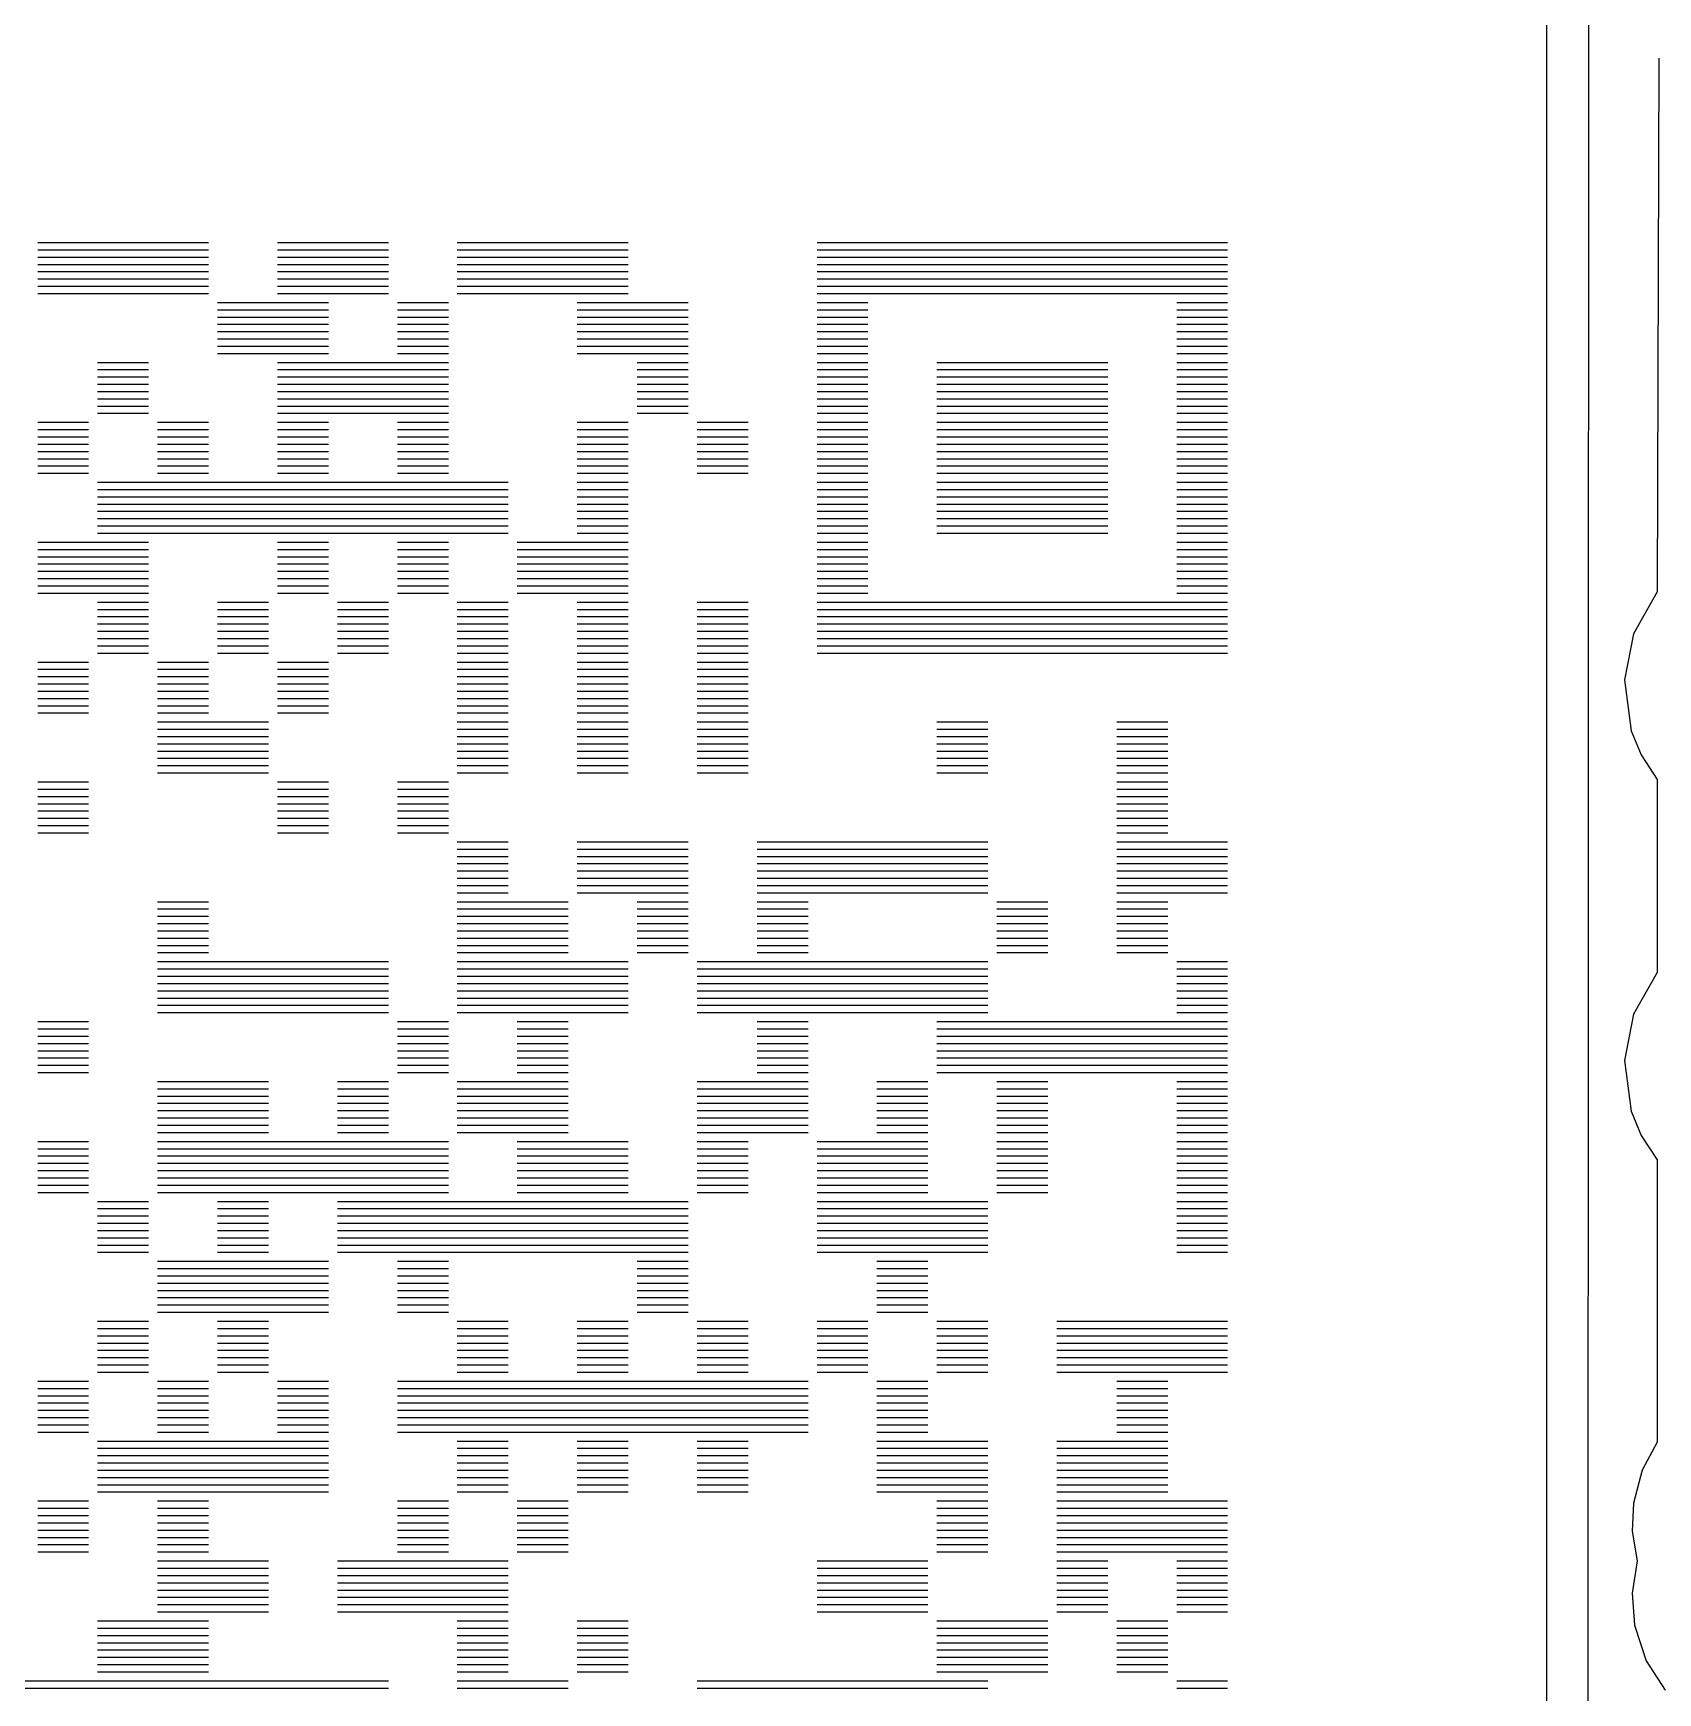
# Model space of a CAD drawing. Extents: x 7 to 280, y 7 to 360.
# Drawn here: x 134.79 to 161.89, y 112.73 to 140.43 of the extents above; entities that cross this region are included whole.
import ezdxf

# ---------------------------------------------------------------- set-up
doc = ezdxf.new("R2010")
doc.units = 0
doc.layers.add('SCORE', color=5, linetype='CONTINUOUS')

msp = doc.modelspace()

# ---------------------------------------------------------------- linework, layer by layer
at = {"layer": 'SCORE'}
for p, q in [((160.04, 80.01), (160.04, 141.01)), ((160.7197, 79.7337), (160.74, 141.01)), ((161.9057, 140.0127), (161.88, 131.1036)), ((134.865, 136.935), (137.715, 136.935)), ((134.865, 136.8136), (137.715, 136.8136)), ((138.865, 136.935), (140.715, 136.935)), ((138.865, 136.8136), (140.715, 136.8136)), ((141.865, 136.935), (144.715, 136.935)), ((141.865, 136.8136), (144.715, 136.8136)), ((147.865, 136.935), (154.715, 136.935)), ((147.865, 136.8136), (154.715, 136.8136)), ((134.865, 136.6921), (137.715, 136.6921)), ((134.865, 136.5707), (137.715, 136.5707)), ((138.865, 136.6921), (140.715, 136.6921)), ((138.865, 136.5707), (140.715, 136.5707)), ((141.865, 136.6921), (144.715, 136.6921)), ((141.865, 136.5707), (144.715, 136.5707)), ((147.865, 136.6921), (154.715, 136.6921)), ((147.865, 136.5707), (154.715, 136.5707)), ((134.865, 136.4493), (137.715, 136.4493)), ((134.865, 136.3279), (137.715, 136.3279)), ((138.865, 136.4493), (140.715, 136.4493)), ((138.865, 136.3279), (140.715, 136.3279)), ((141.865, 136.4493), (144.715, 136.4493)), ((141.865, 136.3279), (144.715, 136.3279)), ((147.865, 136.4493), (154.715, 136.4493)), ((147.865, 136.3279), (154.715, 136.3279)), ((134.865, 136.2064), (137.715, 136.2064)), ((134.865, 136.085), (137.715, 136.085)), ((138.865, 136.2064), (140.715, 136.2064)), ((138.865, 136.085), (140.715, 136.085)), ((141.865, 136.2064), (144.715, 136.2064)), ((141.865, 136.085), (144.715, 136.085)), ((147.865, 136.2064), (154.715, 136.2064)), ((147.865, 136.085), (154.715, 136.085)), ((137.865, 135.935), (139.715, 135.935)), ((137.865, 135.8136), (139.715, 135.8136)), ((140.865, 135.935), (141.715, 135.935)), ((140.865, 135.8136), (141.715, 135.8136)), ((143.865, 135.935), (145.715, 135.935)), ((143.865, 135.8136), (145.715, 135.8136)), ((147.865, 135.935), (148.715, 135.935)), ((147.865, 135.8136), (148.715, 135.8136)), ((153.865, 135.935), (154.715, 135.935)), ((153.865, 135.8136), (154.715, 135.8136)), ((137.865, 135.6921), (139.715, 135.6921)), ((137.865, 135.5707), (139.715, 135.5707)), ((137.865, 135.4493), (139.715, 135.4493)), ((140.865, 135.6921), (141.715, 135.6921)), ((140.865, 135.5707), (141.715, 135.5707)), ((140.865, 135.4493), (141.715, 135.4493)), ((143.865, 135.6921), (145.715, 135.6921)), ((143.865, 135.5707), (145.715, 135.5707)), ((143.865, 135.4493), (145.715, 135.4493)), ((147.865, 135.6921), (148.715, 135.6921)), ((147.865, 135.5707), (148.715, 135.5707)), ((147.865, 135.4493), (148.715, 135.4493)), ((153.865, 135.6921), (154.715, 135.6921)), ((153.865, 135.5707), (154.715, 135.5707)), ((153.865, 135.4493), (154.715, 135.4493)), ((137.865, 135.3279), (139.715, 135.3279)), ((137.865, 135.2064), (139.715, 135.2064)), ((140.865, 135.3279), (141.715, 135.3279)), ((140.865, 135.2064), (141.715, 135.2064)), ((143.865, 135.3279), (145.715, 135.3279)), ((143.865, 135.2064), (145.715, 135.2064)), ((147.865, 135.3279), (148.715, 135.3279)), ((147.865, 135.2064), (148.715, 135.2064)), ((153.865, 135.3279), (154.715, 135.3279)), ((153.865, 135.2064), (154.715, 135.2064)), ((135.865, 134.935), (136.715, 134.935)), ((137.865, 135.085), (139.715, 135.085)), ((138.865, 134.935), (141.715, 134.935)), ((140.865, 135.085), (141.715, 135.085)), ((143.865, 135.085), (145.715, 135.085)), ((144.865, 134.935), (145.715, 134.935)), ((147.865, 135.085), (148.715, 135.085)), ((147.865, 134.935), (148.715, 134.935)), ((149.865, 134.935), (152.715, 134.935)), ((153.865, 135.085), (154.715, 135.085)), ((153.865, 134.935), (154.715, 134.935)), ((135.865, 134.8136), (136.715, 134.8136)), ((135.865, 134.6921), (136.715, 134.6921)), ((138.865, 134.8136), (141.715, 134.8136)), ((138.865, 134.6921), (141.715, 134.6921)), ((144.865, 134.8136), (145.715, 134.8136)), ((144.865, 134.6921), (145.715, 134.6921)), ((147.865, 134.8136), (148.715, 134.8136)), ((147.865, 134.6921), (148.715, 134.6921)), ((149.865, 134.8136), (152.715, 134.8136)), ((149.865, 134.6921), (152.715, 134.6921)), ((153.865, 134.8136), (154.715, 134.8136)), ((153.865, 134.6921), (154.715, 134.6921)), ((135.865, 134.5707), (136.715, 134.5707)), ((135.865, 134.4493), (136.715, 134.4493)), ((135.865, 134.3279), (136.715, 134.3279)), ((138.865, 134.5707), (141.715, 134.5707)), ((138.865, 134.4493), (141.715, 134.4493)), ((138.865, 134.3279), (141.715, 134.3279)), ((144.865, 134.5707), (145.715, 134.5707)), ((144.865, 134.4493), (145.715, 134.4493)), ((144.865, 134.3279), (145.715, 134.3279)), ((147.865, 134.5707), (148.715, 134.5707)), ((147.865, 134.4493), (148.715, 134.4493)), ((147.865, 134.3279), (148.715, 134.3279)), ((149.865, 134.5707), (152.715, 134.5707)), ((149.865, 134.4493), (152.715, 134.4493)), ((149.865, 134.3279), (152.715, 134.3279)), ((153.865, 134.5707), (154.715, 134.5707)), ((153.865, 134.4493), (154.715, 134.4493)), ((153.865, 134.3279), (154.715, 134.3279)), ((135.865, 134.2064), (136.715, 134.2064)), ((135.865, 134.085), (136.715, 134.085)), ((138.865, 134.2064), (141.715, 134.2064)), ((138.865, 134.085), (141.715, 134.085)), ((144.865, 134.2064), (145.715, 134.2064)), ((144.865, 134.085), (145.715, 134.085)), ((147.865, 134.2064), (148.715, 134.2064)), ((147.865, 134.085), (148.715, 134.085)), ((149.865, 134.2064), (152.715, 134.2064)), ((149.865, 134.085), (152.715, 134.085)), ((153.865, 134.2064), (154.715, 134.2064)), ((153.865, 134.085), (154.715, 134.085)), ((134.865, 133.935), (135.715, 133.935)), ((134.865, 133.8136), (135.715, 133.8136)), ((136.865, 133.935), (137.715, 133.935)), ((136.865, 133.8136), (137.715, 133.8136)), ((138.865, 133.935), (139.715, 133.935)), ((138.865, 133.8136), (139.715, 133.8136)), ((140.865, 133.935), (141.715, 133.935)), ((140.865, 133.8136), (141.715, 133.8136)), ((143.865, 133.935), (144.715, 133.935)), ((143.865, 133.8136), (144.715, 133.8136)), ((145.865, 133.935), (146.715, 133.935)), ((145.865, 133.8136), (146.715, 133.8136)), ((147.865, 133.935), (148.715, 133.935)), ((147.865, 133.8136), (148.715, 133.8136)), ((149.865, 133.935), (152.715, 133.935)), ((149.865, 133.8136), (152.715, 133.8136)), ((153.865, 133.935), (154.715, 133.935)), ((153.865, 133.8136), (154.715, 133.8136)), ((134.865, 133.6921), (135.715, 133.6921)), ((134.865, 133.5707), (135.715, 133.5707)), ((136.865, 133.6921), (137.715, 133.6921)), ((136.865, 133.5707), (137.715, 133.5707)), ((138.865, 133.6921), (139.715, 133.6921)), ((138.865, 133.5707), (139.715, 133.5707)), ((140.865, 133.6921), (141.715, 133.6921)), ((140.865, 133.5707), (141.715, 133.5707)), ((143.865, 133.6921), (144.715, 133.6921)), ((143.865, 133.5707), (144.715, 133.5707)), ((145.865, 133.6921), (146.715, 133.6921)), ((145.865, 133.5707), (146.715, 133.5707)), ((147.865, 133.6921), (148.715, 133.6921)), ((147.865, 133.5707), (148.715, 133.5707)), ((149.865, 133.6921), (152.715, 133.6921)), ((149.865, 133.5707), (152.715, 133.5707)), ((153.865, 133.6921), (154.715, 133.6921)), ((153.865, 133.5707), (154.715, 133.5707)), ((134.865, 133.4493), (135.715, 133.4493)), ((134.865, 133.3279), (135.715, 133.3279)), ((136.865, 133.4493), (137.715, 133.4493)), ((136.865, 133.3279), (137.715, 133.3279)), ((138.865, 133.4493), (139.715, 133.4493)), ((138.865, 133.3279), (139.715, 133.3279)), ((140.865, 133.4493), (141.715, 133.4493)), ((140.865, 133.3279), (141.715, 133.3279)), ((143.865, 133.4493), (144.715, 133.4493)), ((143.865, 133.3279), (144.715, 133.3279)), ((145.865, 133.4493), (146.715, 133.4493)), ((145.865, 133.3279), (146.715, 133.3279)), ((147.865, 133.4493), (148.715, 133.4493)), ((147.865, 133.3279), (148.715, 133.3279)), ((149.865, 133.4493), (152.715, 133.4493)), ((149.865, 133.3279), (152.715, 133.3279)), ((153.865, 133.4493), (154.715, 133.4493)), ((153.865, 133.3279), (154.715, 133.3279)), ((134.865, 133.2064), (135.715, 133.2064)), ((134.865, 133.085), (135.715, 133.085)), ((135.865, 132.935), (142.715, 132.935)), ((136.865, 133.2064), (137.715, 133.2064)), ((136.865, 133.085), (137.715, 133.085)), ((138.865, 133.2064), (139.715, 133.2064)), ((138.865, 133.085), (139.715, 133.085)), ((140.865, 133.2064), (141.715, 133.2064)), ((140.865, 133.085), (141.715, 133.085)), ((143.865, 133.2064), (144.715, 133.2064)), ((143.865, 133.085), (144.715, 133.085)), ((143.865, 132.935), (144.715, 132.935)), ((145.865, 133.2064), (146.715, 133.2064)), ((145.865, 133.085), (146.715, 133.085)), ((147.865, 133.2064), (148.715, 133.2064)), ((147.865, 133.085), (148.715, 133.085)), ((147.865, 132.935), (148.715, 132.935)), ((149.865, 133.2064), (152.715, 133.2064)), ((149.865, 133.085), (152.715, 133.085)), ((149.865, 132.935), (152.715, 132.935)), ((153.865, 133.2064), (154.715, 133.2064)), ((153.865, 133.085), (154.715, 133.085)), ((153.865, 132.935), (154.715, 132.935)), ((135.865, 132.8136), (142.715, 132.8136)), ((135.865, 132.6921), (142.715, 132.6921)), ((143.865, 132.8136), (144.715, 132.8136)), ((143.865, 132.6921), (144.715, 132.6921)), ((147.865, 132.8136), (148.715, 132.8136)), ((147.865, 132.6921), (148.715, 132.6921)), ((149.865, 132.8136), (152.715, 132.8136)), ((149.865, 132.6921), (152.715, 132.6921)), ((153.865, 132.8136), (154.715, 132.8136)), ((153.865, 132.6921), (154.715, 132.6921)), ((135.865, 132.5707), (142.715, 132.5707)), ((135.865, 132.4493), (142.715, 132.4493)), ((143.865, 132.5707), (144.715, 132.5707)), ((143.865, 132.4493), (144.715, 132.4493)), ((147.865, 132.5707), (148.715, 132.5707)), ((147.865, 132.4493), (148.715, 132.4493)), ((149.865, 132.5707), (152.715, 132.5707)), ((149.865, 132.4493), (152.715, 132.4493)), ((153.865, 132.5707), (154.715, 132.5707)), ((153.865, 132.4493), (154.715, 132.4493)), ((135.865, 132.3279), (142.715, 132.3279)), ((135.865, 132.2064), (142.715, 132.2064)), ((143.865, 132.3279), (144.715, 132.3279)), ((143.865, 132.2064), (144.715, 132.2064)), ((147.865, 132.3279), (148.715, 132.3279)), ((147.865, 132.2064), (148.715, 132.2064)), ((149.865, 132.3279), (152.715, 132.3279)), ((149.865, 132.2064), (152.715, 132.2064)), ((153.865, 132.3279), (154.715, 132.3279)), ((153.865, 132.2064), (154.715, 132.2064)), ((134.865, 131.935), (136.715, 131.935)), ((135.865, 132.085), (142.715, 132.085)), ((138.865, 131.935), (139.715, 131.935)), ((140.865, 131.935), (141.715, 131.935)), ((142.865, 131.935), (144.715, 131.935)), ((143.865, 132.085), (144.715, 132.085)), ((147.865, 132.085), (148.715, 132.085)), ((147.865, 131.935), (148.715, 131.935)), ((149.865, 132.085), (152.715, 132.085)), ((153.865, 132.085), (154.715, 132.085)), ((153.865, 131.935), (154.715, 131.935)), ((134.865, 131.8136), (136.715, 131.8136)), ((134.865, 131.6921), (136.715, 131.6921)), ((134.865, 131.5707), (136.715, 131.5707)), ((138.865, 131.8136), (139.715, 131.8136)), ((138.865, 131.6921), (139.715, 131.6921)), ((138.865, 131.5707), (139.715, 131.5707)), ((140.865, 131.8136), (141.715, 131.8136)), ((140.865, 131.6921), (141.715, 131.6921)), ((140.865, 131.5707), (141.715, 131.5707)), ((142.865, 131.8136), (144.715, 131.8136)), ((142.865, 131.6921), (144.715, 131.6921)), ((142.865, 131.5707), (144.715, 131.5707)), ((147.865, 131.8136), (148.715, 131.8136)), ((147.865, 131.6921), (148.715, 131.6921)), ((147.865, 131.5707), (148.715, 131.5707)), ((153.865, 131.8136), (154.715, 131.8136)), ((153.865, 131.6921), (154.715, 131.6921)), ((153.865, 131.5707), (154.715, 131.5707)), ((134.865, 131.4493), (136.715, 131.4493)), ((134.865, 131.3279), (136.715, 131.3279)), ((138.865, 131.4493), (139.715, 131.4493)), ((138.865, 131.3279), (139.715, 131.3279)), ((140.865, 131.4493), (141.715, 131.4493)), ((140.865, 131.3279), (141.715, 131.3279)), ((142.865, 131.4493), (144.715, 131.4493)), ((142.865, 131.3279), (144.715, 131.3279)), ((147.865, 131.4493), (148.715, 131.4493)), ((147.865, 131.3279), (148.715, 131.3279)), ((153.865, 131.4493), (154.715, 131.4493)), ((153.865, 131.3279), (154.715, 131.3279)), ((134.865, 131.2064), (136.715, 131.2064)), ((134.865, 131.085), (136.715, 131.085)), ((138.865, 131.2064), (139.715, 131.2064)), ((138.865, 131.085), (139.715, 131.085)), ((140.865, 131.2064), (141.715, 131.2064)), ((140.865, 131.085), (141.715, 131.085)), ((142.865, 131.2064), (144.715, 131.2064)), ((142.865, 131.085), (144.715, 131.085)), ((147.865, 131.2064), (148.715, 131.2064)), ((147.865, 131.085), (148.715, 131.085)), ((153.865, 131.2064), (154.715, 131.2064)), ((153.865, 131.085), (154.715, 131.085)), ((161.88, 131.1036), (161.4859, 130.4074)), ((135.865, 130.935), (136.715, 130.935)), ((135.865, 130.8136), (136.715, 130.8136)), ((137.865, 130.935), (138.715, 130.935)), ((137.865, 130.8136), (138.715, 130.8136)), ((139.865, 130.935), (140.715, 130.935)), ((139.865, 130.8136), (140.715, 130.8136)), ((141.865, 130.935), (142.715, 130.935)), ((141.865, 130.8136), (142.715, 130.8136)), ((143.865, 130.935), (144.715, 130.935)), ((143.865, 130.8136), (144.715, 130.8136)), ((145.865, 130.935), (146.715, 130.935)), ((145.865, 130.8136), (146.715, 130.8136)), ((147.865, 130.935), (154.715, 130.935)), ((147.865, 130.8136), (154.715, 130.8136)), ((135.865, 130.6921), (136.715, 130.6921)), ((135.865, 130.5707), (136.715, 130.5707)), ((135.865, 130.4493), (136.715, 130.4493)), ((137.865, 130.6921), (138.715, 130.6921)), ((137.865, 130.5707), (138.715, 130.5707)), ((137.865, 130.4493), (138.715, 130.4493)), ((139.865, 130.6921), (140.715, 130.6921)), ((139.865, 130.5707), (140.715, 130.5707)), ((139.865, 130.4493), (140.715, 130.4493)), ((141.865, 130.6921), (142.715, 130.6921)), ((141.865, 130.5707), (142.715, 130.5707)), ((141.865, 130.4493), (142.715, 130.4493)), ((143.865, 130.6921), (144.715, 130.6921)), ((143.865, 130.5707), (144.715, 130.5707)), ((143.865, 130.4493), (144.715, 130.4493)), ((145.865, 130.6921), (146.715, 130.6921)), ((145.865, 130.5707), (146.715, 130.5707)), ((145.865, 130.4493), (146.715, 130.4493)), ((147.865, 130.6921), (154.715, 130.6921)), ((147.865, 130.5707), (154.715, 130.5707)), ((147.865, 130.4493), (154.715, 130.4493)), ((135.865, 130.3279), (136.715, 130.3279)), ((135.865, 130.2064), (136.715, 130.2064)), ((137.865, 130.3279), (138.715, 130.3279)), ((137.865, 130.2064), (138.715, 130.2064)), ((139.865, 130.3279), (140.715, 130.3279)), ((139.865, 130.2064), (140.715, 130.2064)), ((141.865, 130.3279), (142.715, 130.3279)), ((141.865, 130.2064), (142.715, 130.2064)), ((143.865, 130.3279), (144.715, 130.3279)), ((143.865, 130.2064), (144.715, 130.2064)), ((145.865, 130.3279), (146.715, 130.3279)), ((145.865, 130.2064), (146.715, 130.2064)), ((147.865, 130.3279), (154.715, 130.3279)), ((147.865, 130.2064), (154.715, 130.2064)), ((161.4859, 130.4074), (161.3323, 129.6357)), ((134.865, 129.935), (135.715, 129.935)), ((135.865, 130.085), (136.715, 130.085)), ((136.865, 129.935), (137.715, 129.935)), ((137.865, 130.085), (138.715, 130.085)), ((138.865, 129.935), (139.715, 129.935)), ((139.865, 130.085), (140.715, 130.085)), ((141.865, 130.085), (142.715, 130.085)), ((141.865, 129.935), (142.715, 129.935)), ((143.865, 130.085), (144.715, 130.085)), ((143.865, 129.935), (144.715, 129.935)), ((145.865, 130.085), (146.715, 130.085)), ((145.865, 129.935), (146.715, 129.935)), ((147.865, 130.085), (154.715, 130.085)), ((134.865, 129.8136), (135.715, 129.8136)), ((134.865, 129.6921), (135.715, 129.6921)), ((136.865, 129.8136), (137.715, 129.8136)), ((136.865, 129.6921), (137.715, 129.6921)), ((138.865, 129.8136), (139.715, 129.8136)), ((138.865, 129.6921), (139.715, 129.6921)), ((141.865, 129.8136), (142.715, 129.8136)), ((141.865, 129.6921), (142.715, 129.6921)), ((143.865, 129.8136), (144.715, 129.8136)), ((143.865, 129.6921), (144.715, 129.6921)), ((145.865, 129.8136), (146.715, 129.8136)), ((145.865, 129.6921), (146.715, 129.6921)), ((161.3323, 129.6357), (161.4461, 128.7887)), ((134.865, 129.5707), (135.715, 129.5707)), ((134.865, 129.4493), (135.715, 129.4493)), ((136.865, 129.5707), (137.715, 129.5707)), ((136.865, 129.4493), (137.715, 129.4493)), ((138.865, 129.5707), (139.715, 129.5707)), ((138.865, 129.4493), (139.715, 129.4493)), ((141.865, 129.5707), (142.715, 129.5707)), ((141.865, 129.4493), (142.715, 129.4493)), ((143.865, 129.5707), (144.715, 129.5707)), ((143.865, 129.4493), (144.715, 129.4493)), ((145.865, 129.5707), (146.715, 129.5707)), ((145.865, 129.4493), (146.715, 129.4493)), ((134.865, 129.3279), (135.715, 129.3279)), ((134.865, 129.2064), (135.715, 129.2064)), ((134.865, 129.085), (135.715, 129.085)), ((136.865, 129.3279), (137.715, 129.3279)), ((136.865, 129.2064), (137.715, 129.2064)), ((136.865, 129.085), (137.715, 129.085)), ((138.865, 129.3279), (139.715, 129.3279)), ((138.865, 129.2064), (139.715, 129.2064)), ((138.865, 129.085), (139.715, 129.085)), ((141.865, 129.3279), (142.715, 129.3279)), ((141.865, 129.2064), (142.715, 129.2064)), ((141.865, 129.085), (142.715, 129.085)), ((143.865, 129.3279), (144.715, 129.3279)), ((143.865, 129.2064), (144.715, 129.2064)), ((143.865, 129.085), (144.715, 129.085)), ((145.865, 129.3279), (146.715, 129.3279)), ((145.865, 129.2064), (146.715, 129.2064)), ((145.865, 129.085), (146.715, 129.085)), ((136.865, 128.935), (138.715, 128.935)), ((136.865, 128.8136), (138.715, 128.8136)), ((141.865, 128.935), (142.715, 128.935)), ((141.865, 128.8136), (142.715, 128.8136)), ((143.865, 128.935), (144.715, 128.935)), ((143.865, 128.8136), (144.715, 128.8136)), ((145.865, 128.935), (146.715, 128.935)), ((145.865, 128.8136), (146.715, 128.8136)), ((149.865, 128.935), (150.715, 128.935)), ((149.865, 128.8136), (150.715, 128.8136)), ((152.865, 128.935), (153.715, 128.935)), ((152.865, 128.8136), (153.715, 128.8136)), ((161.4461, 128.7887), (161.6131, 128.3856)), ((136.865, 128.6921), (138.715, 128.6921)), ((136.865, 128.5707), (138.715, 128.5707)), ((141.865, 128.6921), (142.715, 128.6921)), ((141.865, 128.5707), (142.715, 128.5707)), ((143.865, 128.6921), (144.715, 128.6921)), ((143.865, 128.5707), (144.715, 128.5707)), ((145.865, 128.6921), (146.715, 128.6921)), ((145.865, 128.5707), (146.715, 128.5707)), ((149.865, 128.6921), (150.715, 128.6921)), ((149.865, 128.5707), (150.715, 128.5707)), ((152.865, 128.6921), (153.715, 128.6921)), ((152.865, 128.5707), (153.715, 128.5707)), ((136.865, 128.4493), (138.715, 128.4493)), ((136.865, 128.3279), (138.715, 128.3279)), ((141.865, 128.4493), (142.715, 128.4493)), ((141.865, 128.3279), (142.715, 128.3279)), ((143.865, 128.4493), (144.715, 128.4493)), ((143.865, 128.3279), (144.715, 128.3279)), ((145.865, 128.4493), (146.715, 128.4493)), ((145.865, 128.3279), (146.715, 128.3279)), ((149.865, 128.4493), (150.715, 128.4493)), ((149.865, 128.3279), (150.715, 128.3279)), ((152.865, 128.4493), (153.715, 128.4493)), ((152.865, 128.3279), (153.715, 128.3279)), ((161.6131, 128.3856), (161.88, 127.9764)), ((136.865, 128.2064), (138.715, 128.2064)), ((136.865, 128.085), (138.715, 128.085)), ((141.865, 128.2064), (142.715, 128.2064)), ((141.865, 128.085), (142.715, 128.085)), ((143.865, 128.2064), (144.715, 128.2064)), ((143.865, 128.085), (144.715, 128.085)), ((145.865, 128.2064), (146.715, 128.2064)), ((145.865, 128.085), (146.715, 128.085)), ((149.865, 128.2064), (150.715, 128.2064)), ((149.865, 128.085), (150.715, 128.085)), ((152.865, 128.2064), (153.715, 128.2064)), ((152.865, 128.085), (153.715, 128.085)), ((161.88, 127.9764), (161.88, 124.7536)), ((134.865, 127.935), (135.715, 127.935)), ((134.865, 127.8136), (135.715, 127.8136)), ((134.865, 127.6921), (135.715, 127.6921)), ((138.865, 127.935), (139.715, 127.935)), ((138.865, 127.8136), (139.715, 127.8136)), ((138.865, 127.6921), (139.715, 127.6921)), ((140.865, 127.935), (141.715, 127.935)), ((140.865, 127.8136), (141.715, 127.8136)), ((140.865, 127.6921), (141.715, 127.6921)), ((152.865, 127.935), (153.715, 127.935)), ((152.865, 127.8136), (153.715, 127.8136)), ((152.865, 127.6921), (153.715, 127.6921)), ((134.865, 127.5707), (135.715, 127.5707)), ((134.865, 127.4493), (135.715, 127.4493)), ((138.865, 127.5707), (139.715, 127.5707)), ((138.865, 127.4493), (139.715, 127.4493)), ((140.865, 127.5707), (141.715, 127.5707)), ((140.865, 127.4493), (141.715, 127.4493)), ((152.865, 127.5707), (153.715, 127.5707)), ((152.865, 127.4493), (153.715, 127.4493)), ((134.865, 127.3279), (135.715, 127.3279)), ((134.865, 127.2064), (135.715, 127.2064)), ((138.865, 127.3279), (139.715, 127.3279)), ((138.865, 127.2064), (139.715, 127.2064)), ((140.865, 127.3279), (141.715, 127.3279)), ((140.865, 127.2064), (141.715, 127.2064)), ((152.865, 127.3279), (153.715, 127.3279)), ((152.865, 127.2064), (153.715, 127.2064)), ((134.865, 127.085), (135.715, 127.085)), ((138.865, 127.085), (139.715, 127.085)), ((140.865, 127.085), (141.715, 127.085)), ((141.865, 126.935), (142.715, 126.935)), ((143.865, 126.935), (145.715, 126.935)), ((146.865, 126.935), (150.715, 126.935)), ((152.865, 127.085), (153.715, 127.085)), ((152.865, 126.935), (154.715, 126.935)), ((141.865, 126.8136), (142.715, 126.8136)), ((141.865, 126.6921), (142.715, 126.6921)), ((141.865, 126.5707), (142.715, 126.5707)), ((143.865, 126.8136), (145.715, 126.8136)), ((143.865, 126.6921), (145.715, 126.6921)), ((143.865, 126.5707), (145.715, 126.5707)), ((146.865, 126.8136), (150.715, 126.8136)), ((146.865, 126.6921), (150.715, 126.6921)), ((146.865, 126.5707), (150.715, 126.5707)), ((152.865, 126.8136), (154.715, 126.8136)), ((152.865, 126.6921), (154.715, 126.6921)), ((152.865, 126.5707), (154.715, 126.5707)), ((141.865, 126.4493), (142.715, 126.4493)), ((141.865, 126.3279), (142.715, 126.3279)), ((143.865, 126.4493), (145.715, 126.4493)), ((143.865, 126.3279), (145.715, 126.3279)), ((146.865, 126.4493), (150.715, 126.4493)), ((146.865, 126.3279), (150.715, 126.3279)), ((152.865, 126.4493), (154.715, 126.4493)), ((152.865, 126.3279), (154.715, 126.3279)), ((141.865, 126.2064), (142.715, 126.2064)), ((141.865, 126.085), (142.715, 126.085)), ((143.865, 126.2064), (145.715, 126.2064)), ((143.865, 126.085), (145.715, 126.085)), ((146.865, 126.2064), (150.715, 126.2064)), ((146.865, 126.085), (150.715, 126.085)), ((152.865, 126.2064), (154.715, 126.2064)), ((152.865, 126.085), (154.715, 126.085)), ((136.865, 125.935), (137.715, 125.935)), ((136.865, 125.8136), (137.715, 125.8136)), ((141.865, 125.935), (143.715, 125.935)), ((141.865, 125.8136), (143.715, 125.8136)), ((144.865, 125.935), (145.715, 125.935)), ((144.865, 125.8136), (145.715, 125.8136)), ((146.865, 125.935), (147.715, 125.935)), ((146.865, 125.8136), (147.715, 125.8136)), ((150.865, 125.935), (151.715, 125.935)), ((150.865, 125.8136), (151.715, 125.8136)), ((152.865, 125.935), (153.715, 125.935)), ((152.865, 125.8136), (153.715, 125.8136)), ((136.865, 125.6921), (137.715, 125.6921)), ((136.865, 125.5707), (137.715, 125.5707)), ((141.865, 125.6921), (143.715, 125.6921)), ((141.865, 125.5707), (143.715, 125.5707)), ((144.865, 125.6921), (145.715, 125.6921)), ((144.865, 125.5707), (145.715, 125.5707)), ((146.865, 125.6921), (147.715, 125.6921)), ((146.865, 125.5707), (147.715, 125.5707)), ((150.865, 125.6921), (151.715, 125.6921)), ((150.865, 125.5707), (151.715, 125.5707)), ((152.865, 125.6921), (153.715, 125.6921)), ((152.865, 125.5707), (153.715, 125.5707)), ((136.865, 125.4493), (137.715, 125.4493)), ((136.865, 125.3279), (137.715, 125.3279)), ((136.865, 125.2064), (137.715, 125.2064)), ((141.865, 125.4493), (143.715, 125.4493)), ((141.865, 125.3279), (143.715, 125.3279)), ((141.865, 125.2064), (143.715, 125.2064)), ((144.865, 125.4493), (145.715, 125.4493)), ((144.865, 125.3279), (145.715, 125.3279)), ((144.865, 125.2064), (145.715, 125.2064)), ((146.865, 125.4493), (147.715, 125.4493)), ((146.865, 125.3279), (147.715, 125.3279)), ((146.865, 125.2064), (147.715, 125.2064)), ((150.865, 125.4493), (151.715, 125.4493)), ((150.865, 125.3279), (151.715, 125.3279)), ((150.865, 125.2064), (151.715, 125.2064)), ((152.865, 125.4493), (153.715, 125.4493)), ((152.865, 125.3279), (153.715, 125.3279)), ((152.865, 125.2064), (153.715, 125.2064)), ((136.865, 125.085), (137.715, 125.085)), ((136.865, 124.935), (140.715, 124.935)), ((141.865, 125.085), (143.715, 125.085)), ((141.865, 124.935), (144.715, 124.935)), ((144.865, 125.085), (145.715, 125.085)), ((145.865, 124.935), (150.715, 124.935)), ((146.865, 125.085), (147.715, 125.085)), ((150.865, 125.085), (151.715, 125.085)), ((152.865, 125.085), (153.715, 125.085)), ((153.865, 124.935), (154.715, 124.935)), ((136.865, 124.8136), (140.715, 124.8136)), ((136.865, 124.6921), (140.715, 124.6921)), ((141.865, 124.8136), (144.715, 124.8136)), ((141.865, 124.6921), (144.715, 124.6921)), ((145.865, 124.8136), (150.715, 124.8136)), ((145.865, 124.6921), (150.715, 124.6921)), ((153.865, 124.8136), (154.715, 124.8136)), ((153.865, 124.6921), (154.715, 124.6921)), ((161.88, 124.7536), (161.4859, 124.0574)), ((136.865, 124.5707), (140.715, 124.5707)), ((136.865, 124.4493), (140.715, 124.4493)), ((141.865, 124.5707), (144.715, 124.5707)), ((141.865, 124.4493), (144.715, 124.4493)), ((145.865, 124.5707), (150.715, 124.5707)), ((145.865, 124.4493), (150.715, 124.4493)), ((153.865, 124.5707), (154.715, 124.5707)), ((153.865, 124.4493), (154.715, 124.4493)), ((136.865, 124.3279), (140.715, 124.3279)), ((136.865, 124.2064), (140.715, 124.2064)), ((136.865, 124.085), (140.715, 124.085)), ((141.865, 124.3279), (144.715, 124.3279)), ((141.865, 124.2064), (144.715, 124.2064)), ((141.865, 124.085), (144.715, 124.085)), ((145.865, 124.3279), (150.715, 124.3279)), ((145.865, 124.2064), (150.715, 124.2064)), ((145.865, 124.085), (150.715, 124.085)), ((153.865, 124.3279), (154.715, 124.3279)), ((153.865, 124.2064), (154.715, 124.2064)), ((153.865, 124.085), (154.715, 124.085)), ((134.865, 123.935), (135.715, 123.935)), ((134.865, 123.8136), (135.715, 123.8136)), ((140.865, 123.935), (141.715, 123.935)), ((140.865, 123.8136), (141.715, 123.8136)), ((142.865, 123.935), (143.715, 123.935)), ((142.865, 123.8136), (143.715, 123.8136)), ((146.865, 123.935), (147.715, 123.935)), ((146.865, 123.8136), (147.715, 123.8136)), ((149.865, 123.935), (154.715, 123.935)), ((149.865, 123.8136), (154.715, 123.8136)), ((161.4859, 124.0574), (161.3323, 123.2857)), ((134.865, 123.6921), (135.715, 123.6921)), ((134.865, 123.5707), (135.715, 123.5707)), ((140.865, 123.6921), (141.715, 123.6921)), ((140.865, 123.5707), (141.715, 123.5707)), ((142.865, 123.6921), (143.715, 123.6921)), ((142.865, 123.5707), (143.715, 123.5707)), ((146.865, 123.6921), (147.715, 123.6921)), ((146.865, 123.5707), (147.715, 123.5707)), ((149.865, 123.6921), (154.715, 123.6921)), ((149.865, 123.5707), (154.715, 123.5707)), ((134.865, 123.4493), (135.715, 123.4493)), ((134.865, 123.3279), (135.715, 123.3279)), ((140.865, 123.4493), (141.715, 123.4493)), ((140.865, 123.3279), (141.715, 123.3279)), ((142.865, 123.4493), (143.715, 123.4493)), ((142.865, 123.3279), (143.715, 123.3279)), ((146.865, 123.4493), (147.715, 123.4493)), ((146.865, 123.3279), (147.715, 123.3279)), ((149.865, 123.4493), (154.715, 123.4493)), ((149.865, 123.3279), (154.715, 123.3279)), ((161.3323, 123.2857), (161.4461, 122.4387)), ((134.865, 123.2064), (135.715, 123.2064)), ((134.865, 123.085), (135.715, 123.085)), ((140.865, 123.2064), (141.715, 123.2064)), ((140.865, 123.085), (141.715, 123.085)), ((142.865, 123.2064), (143.715, 123.2064)), ((142.865, 123.085), (143.715, 123.085)), ((146.865, 123.2064), (147.715, 123.2064)), ((146.865, 123.085), (147.715, 123.085)), ((149.865, 123.2064), (154.715, 123.2064)), ((149.865, 123.085), (154.715, 123.085)), ((136.865, 122.935), (138.715, 122.935)), ((136.865, 122.8136), (138.715, 122.8136)), ((136.865, 122.6921), (138.715, 122.6921)), ((139.865, 122.935), (140.715, 122.935)), ((139.865, 122.8136), (140.715, 122.8136)), ((139.865, 122.6921), (140.715, 122.6921)), ((141.865, 122.935), (143.715, 122.935)), ((141.865, 122.8136), (143.715, 122.8136)), ((141.865, 122.6921), (143.715, 122.6921)), ((145.865, 122.935), (147.715, 122.935)), ((145.865, 122.8136), (147.715, 122.8136)), ((145.865, 122.6921), (147.715, 122.6921)), ((148.865, 122.935), (149.715, 122.935)), ((148.865, 122.8136), (149.715, 122.8136)), ((148.865, 122.6921), (149.715, 122.6921)), ((150.865, 122.935), (151.715, 122.935)), ((150.865, 122.8136), (151.715, 122.8136)), ((150.865, 122.6921), (151.715, 122.6921)), ((153.865, 122.935), (154.715, 122.935)), ((153.865, 122.8136), (154.715, 122.8136)), ((153.865, 122.6921), (154.715, 122.6921)), ((136.865, 122.5707), (138.715, 122.5707)), ((136.865, 122.4493), (138.715, 122.4493)), ((139.865, 122.5707), (140.715, 122.5707)), ((139.865, 122.4493), (140.715, 122.4493)), ((141.865, 122.5707), (143.715, 122.5707)), ((141.865, 122.4493), (143.715, 122.4493)), ((145.865, 122.5707), (147.715, 122.5707)), ((145.865, 122.4493), (147.715, 122.4493)), ((148.865, 122.5707), (149.715, 122.5707)), ((148.865, 122.4493), (149.715, 122.4493)), ((150.865, 122.5707), (151.715, 122.5707)), ((150.865, 122.4493), (151.715, 122.4493)), ((153.865, 122.5707), (154.715, 122.5707)), ((153.865, 122.4493), (154.715, 122.4493)), ((161.4461, 122.4387), (161.6131, 122.0356)), ((136.865, 122.3279), (138.715, 122.3279)), ((136.865, 122.2064), (138.715, 122.2064)), ((139.865, 122.3279), (140.715, 122.3279)), ((139.865, 122.2064), (140.715, 122.2064)), ((141.865, 122.3279), (143.715, 122.3279)), ((141.865, 122.2064), (143.715, 122.2064)), ((145.865, 122.3279), (147.715, 122.3279)), ((145.865, 122.2064), (147.715, 122.2064)), ((148.865, 122.3279), (149.715, 122.3279)), ((148.865, 122.2064), (149.715, 122.2064)), ((150.865, 122.3279), (151.715, 122.3279)), ((150.865, 122.2064), (151.715, 122.2064)), ((153.865, 122.3279), (154.715, 122.3279)), ((153.865, 122.2064), (154.715, 122.2064)), ((134.865, 121.935), (135.715, 121.935)), ((136.865, 122.085), (138.715, 122.085)), ((136.865, 121.935), (141.715, 121.935)), ((139.865, 122.085), (140.715, 122.085)), ((141.865, 122.085), (143.715, 122.085)), ((142.865, 121.935), (144.715, 121.935)), ((145.865, 122.085), (147.715, 122.085)), ((145.865, 121.935), (146.715, 121.935)), ((147.865, 121.935), (149.715, 121.935)), ((148.865, 122.085), (149.715, 122.085)), ((150.865, 122.085), (151.715, 122.085)), ((150.865, 121.935), (151.715, 121.935)), ((153.865, 122.085), (154.715, 122.085)), ((153.865, 121.935), (154.715, 121.935)), ((161.6131, 122.0356), (161.88, 121.6264)), ((134.865, 121.8136), (135.715, 121.8136)), ((134.865, 121.6921), (135.715, 121.6921)), ((136.865, 121.8136), (141.715, 121.8136)), ((136.865, 121.6921), (141.715, 121.6921)), ((142.865, 121.8136), (144.715, 121.8136)), ((142.865, 121.6921), (144.715, 121.6921)), ((145.865, 121.8136), (146.715, 121.8136)), ((145.865, 121.6921), (146.715, 121.6921)), ((147.865, 121.8136), (149.715, 121.8136)), ((147.865, 121.6921), (149.715, 121.6921)), ((150.865, 121.8136), (151.715, 121.8136)), ((150.865, 121.6921), (151.715, 121.6921)), ((153.865, 121.8136), (154.715, 121.8136)), ((153.865, 121.6921), (154.715, 121.6921)), ((161.88, 121.6264), (161.88, 116.9159)), ((134.865, 121.5707), (135.715, 121.5707)), ((134.865, 121.4493), (135.715, 121.4493)), ((134.865, 121.3279), (135.715, 121.3279)), ((136.865, 121.5707), (141.715, 121.5707)), ((136.865, 121.4493), (141.715, 121.4493)), ((136.865, 121.3279), (141.715, 121.3279)), ((142.865, 121.5707), (144.715, 121.5707)), ((142.865, 121.4493), (144.715, 121.4493)), ((142.865, 121.3279), (144.715, 121.3279)), ((145.865, 121.5707), (146.715, 121.5707)), ((145.865, 121.4493), (146.715, 121.4493)), ((145.865, 121.3279), (146.715, 121.3279)), ((147.865, 121.5707), (149.715, 121.5707)), ((147.865, 121.4493), (149.715, 121.4493)), ((147.865, 121.3279), (149.715, 121.3279)), ((150.865, 121.5707), (151.715, 121.5707)), ((150.865, 121.4493), (151.715, 121.4493)), ((150.865, 121.3279), (151.715, 121.3279)), ((153.865, 121.5707), (154.715, 121.5707)), ((153.865, 121.4493), (154.715, 121.4493)), ((153.865, 121.3279), (154.715, 121.3279)), ((134.865, 121.2064), (135.715, 121.2064)), ((134.865, 121.085), (135.715, 121.085)), ((136.865, 121.2064), (141.715, 121.2064)), ((136.865, 121.085), (141.715, 121.085)), ((142.865, 121.2064), (144.715, 121.2064)), ((142.865, 121.085), (144.715, 121.085)), ((145.865, 121.2064), (146.715, 121.2064)), ((145.865, 121.085), (146.715, 121.085)), ((147.865, 121.2064), (149.715, 121.2064)), ((147.865, 121.085), (149.715, 121.085)), ((150.865, 121.2064), (151.715, 121.2064)), ((150.865, 121.085), (151.715, 121.085)), ((153.865, 121.2064), (154.715, 121.2064)), ((153.865, 121.085), (154.715, 121.085)), ((135.865, 120.935), (136.715, 120.935)), ((135.865, 120.8136), (136.715, 120.8136)), ((137.865, 120.935), (138.715, 120.935)), ((137.865, 120.8136), (138.715, 120.8136)), ((139.865, 120.935), (145.715, 120.935)), ((139.865, 120.8136), (145.715, 120.8136)), ((147.865, 120.935), (150.715, 120.935)), ((147.865, 120.8136), (150.715, 120.8136)), ((153.865, 120.935), (154.715, 120.935)), ((153.865, 120.8136), (154.715, 120.8136)), ((135.865, 120.6921), (136.715, 120.6921)), ((135.865, 120.5707), (136.715, 120.5707)), ((137.865, 120.6921), (138.715, 120.6921)), ((137.865, 120.5707), (138.715, 120.5707)), ((139.865, 120.6921), (145.715, 120.6921)), ((139.865, 120.5707), (145.715, 120.5707)), ((147.865, 120.6921), (150.715, 120.6921)), ((147.865, 120.5707), (150.715, 120.5707)), ((153.865, 120.6921), (154.715, 120.6921)), ((153.865, 120.5707), (154.715, 120.5707)), ((135.865, 120.4493), (136.715, 120.4493)), ((135.865, 120.3279), (136.715, 120.3279)), ((135.865, 120.2064), (136.715, 120.2064)), ((137.865, 120.4493), (138.715, 120.4493)), ((137.865, 120.3279), (138.715, 120.3279)), ((137.865, 120.2064), (138.715, 120.2064)), ((139.865, 120.4493), (145.715, 120.4493)), ((139.865, 120.3279), (145.715, 120.3279)), ((139.865, 120.2064), (145.715, 120.2064)), ((147.865, 120.4493), (150.715, 120.4493)), ((147.865, 120.3279), (150.715, 120.3279)), ((147.865, 120.2064), (150.715, 120.2064)), ((153.865, 120.4493), (154.715, 120.4493)), ((153.865, 120.3279), (154.715, 120.3279)), ((153.865, 120.2064), (154.715, 120.2064)), ((135.865, 120.085), (136.715, 120.085)), ((136.865, 119.935), (139.715, 119.935)), ((137.865, 120.085), (138.715, 120.085)), ((139.865, 120.085), (145.715, 120.085)), ((140.865, 119.935), (141.715, 119.935)), ((144.865, 119.935), (145.715, 119.935)), ((147.865, 120.085), (150.715, 120.085)), ((148.865, 119.935), (149.715, 119.935)), ((153.865, 120.085), (154.715, 120.085)), ((136.865, 119.8136), (139.715, 119.8136)), ((136.865, 119.6921), (139.715, 119.6921)), ((140.865, 119.8136), (141.715, 119.8136)), ((140.865, 119.6921), (141.715, 119.6921)), ((144.865, 119.8136), (145.715, 119.8136)), ((144.865, 119.6921), (145.715, 119.6921)), ((148.865, 119.8136), (149.715, 119.8136)), ((148.865, 119.6921), (149.715, 119.6921)), ((136.865, 119.5707), (139.715, 119.5707)), ((136.865, 119.4493), (139.715, 119.4493)), ((140.865, 119.5707), (141.715, 119.5707)), ((140.865, 119.4493), (141.715, 119.4493)), ((144.865, 119.5707), (145.715, 119.5707)), ((144.865, 119.4493), (145.715, 119.4493)), ((148.865, 119.5707), (149.715, 119.5707)), ((148.865, 119.4493), (149.715, 119.4493)), ((136.865, 119.3279), (139.715, 119.3279)), ((136.865, 119.2064), (139.715, 119.2064)), ((136.865, 119.085), (139.715, 119.085)), ((140.865, 119.3279), (141.715, 119.3279)), ((140.865, 119.2064), (141.715, 119.2064)), ((140.865, 119.085), (141.715, 119.085)), ((144.865, 119.3279), (145.715, 119.3279)), ((144.865, 119.2064), (145.715, 119.2064)), ((144.865, 119.085), (145.715, 119.085)), ((148.865, 119.3279), (149.715, 119.3279)), ((148.865, 119.2064), (149.715, 119.2064)), ((148.865, 119.085), (149.715, 119.085)), ((135.865, 118.935), (136.715, 118.935)), ((135.865, 118.8136), (136.715, 118.8136)), ((137.865, 118.935), (138.715, 118.935)), ((137.865, 118.8136), (138.715, 118.8136)), ((141.865, 118.935), (142.715, 118.935)), ((141.865, 118.8136), (142.715, 118.8136)), ((143.865, 118.935), (144.715, 118.935)), ((143.865, 118.8136), (144.715, 118.8136)), ((145.865, 118.935), (146.715, 118.935)), ((145.865, 118.8136), (146.715, 118.8136)), ((147.865, 118.935), (148.715, 118.935)), ((147.865, 118.8136), (148.715, 118.8136)), ((149.865, 118.935), (150.715, 118.935)), ((149.865, 118.8136), (150.715, 118.8136)), ((151.865, 118.935), (154.715, 118.935)), ((151.865, 118.8136), (154.715, 118.8136)), ((135.865, 118.6921), (136.715, 118.6921)), ((135.865, 118.5707), (136.715, 118.5707)), ((137.865, 118.6921), (138.715, 118.6921)), ((137.865, 118.5707), (138.715, 118.5707)), ((141.865, 118.6921), (142.715, 118.6921)), ((141.865, 118.5707), (142.715, 118.5707)), ((143.865, 118.6921), (144.715, 118.6921)), ((143.865, 118.5707), (144.715, 118.5707)), ((145.865, 118.6921), (146.715, 118.6921)), ((145.865, 118.5707), (146.715, 118.5707)), ((147.865, 118.6921), (148.715, 118.6921)), ((147.865, 118.5707), (148.715, 118.5707)), ((149.865, 118.6921), (150.715, 118.6921)), ((149.865, 118.5707), (150.715, 118.5707)), ((151.865, 118.6921), (154.715, 118.6921)), ((151.865, 118.5707), (154.715, 118.5707)), ((135.865, 118.4493), (136.715, 118.4493)), ((135.865, 118.3279), (136.715, 118.3279)), ((137.865, 118.4493), (138.715, 118.4493)), ((137.865, 118.3279), (138.715, 118.3279)), ((141.865, 118.4493), (142.715, 118.4493)), ((141.865, 118.3279), (142.715, 118.3279)), ((143.865, 118.4493), (144.715, 118.4493)), ((143.865, 118.3279), (144.715, 118.3279)), ((145.865, 118.4493), (146.715, 118.4493)), ((145.865, 118.3279), (146.715, 118.3279)), ((147.865, 118.4493), (148.715, 118.4493)), ((147.865, 118.3279), (148.715, 118.3279)), ((149.865, 118.4493), (150.715, 118.4493)), ((149.865, 118.3279), (150.715, 118.3279)), ((151.865, 118.4493), (154.715, 118.4493)), ((151.865, 118.3279), (154.715, 118.3279)), ((135.865, 118.2064), (136.715, 118.2064)), ((135.865, 118.085), (136.715, 118.085)), ((137.865, 118.2064), (138.715, 118.2064)), ((137.865, 118.085), (138.715, 118.085)), ((141.865, 118.2064), (142.715, 118.2064)), ((141.865, 118.085), (142.715, 118.085)), ((143.865, 118.2064), (144.715, 118.2064)), ((143.865, 118.085), (144.715, 118.085)), ((145.865, 118.2064), (146.715, 118.2064)), ((145.865, 118.085), (146.715, 118.085)), ((147.865, 118.2064), (148.715, 118.2064)), ((147.865, 118.085), (148.715, 118.085)), ((149.865, 118.2064), (150.715, 118.2064)), ((149.865, 118.085), (150.715, 118.085)), ((151.865, 118.2064), (154.715, 118.2064)), ((151.865, 118.085), (154.715, 118.085)), ((134.865, 117.935), (135.715, 117.935)), ((134.865, 117.8136), (135.715, 117.8136)), ((136.865, 117.935), (137.715, 117.935)), ((136.865, 117.8136), (137.715, 117.8136)), ((138.865, 117.935), (139.715, 117.935)), ((138.865, 117.8136), (139.715, 117.8136)), ((140.865, 117.935), (147.715, 117.935)), ((140.865, 117.8136), (147.715, 117.8136)), ((148.865, 117.935), (149.715, 117.935)), ((148.865, 117.8136), (149.715, 117.8136)), ((152.865, 117.935), (153.715, 117.935)), ((152.865, 117.8136), (153.715, 117.8136)), ((134.865, 117.6921), (135.715, 117.6921)), ((134.865, 117.5707), (135.715, 117.5707)), ((134.865, 117.4493), (135.715, 117.4493)), ((136.865, 117.6921), (137.715, 117.6921)), ((136.865, 117.5707), (137.715, 117.5707)), ((136.865, 117.4493), (137.715, 117.4493)), ((138.865, 117.6921), (139.715, 117.6921)), ((138.865, 117.5707), (139.715, 117.5707)), ((138.865, 117.4493), (139.715, 117.4493)), ((140.865, 117.6921), (147.715, 117.6921)), ((140.865, 117.5707), (147.715, 117.5707)), ((140.865, 117.4493), (147.715, 117.4493)), ((148.865, 117.6921), (149.715, 117.6921)), ((148.865, 117.5707), (149.715, 117.5707)), ((148.865, 117.4493), (149.715, 117.4493)), ((152.865, 117.6921), (153.715, 117.6921)), ((152.865, 117.5707), (153.715, 117.5707)), ((152.865, 117.4493), (153.715, 117.4493)), ((134.865, 117.3279), (135.715, 117.3279)), ((134.865, 117.2064), (135.715, 117.2064)), ((136.865, 117.3279), (137.715, 117.3279)), ((136.865, 117.2064), (137.715, 117.2064)), ((138.865, 117.3279), (139.715, 117.3279)), ((138.865, 117.2064), (139.715, 117.2064)), ((140.865, 117.3279), (147.715, 117.3279)), ((140.865, 117.2064), (147.715, 117.2064)), ((148.865, 117.3279), (149.715, 117.3279)), ((148.865, 117.2064), (149.715, 117.2064)), ((152.865, 117.3279), (153.715, 117.3279)), ((152.865, 117.2064), (153.715, 117.2064)), ((134.865, 117.085), (135.715, 117.085)), ((135.865, 116.935), (139.715, 116.935)), ((136.865, 117.085), (137.715, 117.085)), ((138.865, 117.085), (139.715, 117.085)), ((140.865, 117.085), (147.715, 117.085)), ((141.865, 116.935), (142.715, 116.935)), ((143.865, 116.935), (144.715, 116.935)), ((145.865, 116.935), (146.715, 116.935)), ((148.865, 117.085), (149.715, 117.085)), ((148.865, 116.935), (150.715, 116.935)), ((151.865, 116.935), (153.715, 116.935)), ((152.865, 117.085), (153.715, 117.085)), ((161.88, 116.9159), (161.6307, 116.4518)), ((135.865, 116.8136), (139.715, 116.8136)), ((135.865, 116.6921), (139.715, 116.6921)), ((141.865, 116.8136), (142.715, 116.8136)), ((141.865, 116.6921), (142.715, 116.6921)), ((143.865, 116.8136), (144.715, 116.8136)), ((143.865, 116.6921), (144.715, 116.6921)), ((145.865, 116.8136), (146.715, 116.8136)), ((145.865, 116.6921), (146.715, 116.6921)), ((148.865, 116.8136), (150.715, 116.8136)), ((148.865, 116.6921), (150.715, 116.6921)), ((151.865, 116.8136), (153.715, 116.8136)), ((151.865, 116.6921), (153.715, 116.6921)), ((135.865, 116.5707), (139.715, 116.5707)), ((135.865, 116.4493), (139.715, 116.4493)), ((135.865, 116.3279), (139.715, 116.3279)), ((141.865, 116.5707), (142.715, 116.5707)), ((141.865, 116.4493), (142.715, 116.4493)), ((141.865, 116.3279), (142.715, 116.3279)), ((143.865, 116.5707), (144.715, 116.5707)), ((143.865, 116.4493), (144.715, 116.4493)), ((143.865, 116.3279), (144.715, 116.3279)), ((145.865, 116.5707), (146.715, 116.5707)), ((145.865, 116.4493), (146.715, 116.4493)), ((145.865, 116.3279), (146.715, 116.3279)), ((148.865, 116.5707), (150.715, 116.5707)), ((148.865, 116.4493), (150.715, 116.4493)), ((148.865, 116.3279), (150.715, 116.3279)), ((151.865, 116.5707), (153.715, 116.5707)), ((151.865, 116.4493), (153.715, 116.4493)), ((151.865, 116.3279), (153.715, 116.3279)), ((161.6307, 116.4518), (161.4831, 115.8973)), ((135.865, 116.2064), (139.715, 116.2064)), ((135.865, 116.085), (139.715, 116.085)), ((141.865, 116.2064), (142.715, 116.2064)), ((141.865, 116.085), (142.715, 116.085)), ((143.865, 116.2064), (144.715, 116.2064)), ((143.865, 116.085), (144.715, 116.085)), ((145.865, 116.2064), (146.715, 116.2064)), ((145.865, 116.085), (146.715, 116.085)), ((148.865, 116.2064), (150.715, 116.2064)), ((148.865, 116.085), (150.715, 116.085)), ((151.865, 116.2064), (153.715, 116.2064)), ((151.865, 116.085), (153.715, 116.085)), ((134.865, 115.935), (135.715, 115.935)), ((134.865, 115.8136), (135.715, 115.8136)), ((136.865, 115.935), (137.715, 115.935)), ((136.865, 115.8136), (137.715, 115.8136)), ((140.865, 115.935), (141.715, 115.935)), ((140.865, 115.8136), (141.715, 115.8136)), ((142.865, 115.935), (143.715, 115.935)), ((142.865, 115.8136), (143.715, 115.8136)), ((149.865, 115.935), (150.715, 115.935)), ((149.865, 115.8136), (150.715, 115.8136)), ((151.865, 115.935), (154.715, 115.935)), ((151.865, 115.8136), (154.715, 115.8136)), ((161.4831, 115.8973), (161.4644, 115.4332)), ((134.865, 115.6921), (135.715, 115.6921)), ((134.865, 115.5707), (135.715, 115.5707)), ((136.865, 115.6921), (137.715, 115.6921)), ((136.865, 115.5707), (137.715, 115.5707)), ((140.865, 115.6921), (141.715, 115.6921)), ((140.865, 115.5707), (141.715, 115.5707)), ((142.865, 115.6921), (143.715, 115.6921)), ((142.865, 115.5707), (143.715, 115.5707)), ((149.865, 115.6921), (150.715, 115.6921)), ((149.865, 115.5707), (150.715, 115.5707)), ((151.865, 115.6921), (154.715, 115.6921)), ((151.865, 115.5707), (154.715, 115.5707)), ((134.865, 115.4493), (135.715, 115.4493)), ((134.865, 115.3279), (135.715, 115.3279)), ((136.865, 115.4493), (137.715, 115.4493)), ((136.865, 115.3279), (137.715, 115.3279)), ((140.865, 115.4493), (141.715, 115.4493)), ((140.865, 115.3279), (141.715, 115.3279)), ((142.865, 115.4493), (143.715, 115.4493)), ((142.865, 115.3279), (143.715, 115.3279)), ((149.865, 115.4493), (150.715, 115.4493)), ((149.865, 115.3279), (150.715, 115.3279)), ((151.865, 115.4493), (154.715, 115.4493)), ((151.865, 115.3279), (154.715, 115.3279)), ((161.4644, 115.4332), (161.5474, 114.935)), ((134.865, 115.2064), (135.715, 115.2064)), ((134.865, 115.085), (135.715, 115.085)), ((136.865, 115.2064), (137.715, 115.2064)), ((136.865, 115.085), (137.715, 115.085)), ((136.865, 114.935), (138.715, 114.935)), ((139.865, 114.935), (142.715, 114.935)), ((140.865, 115.2064), (141.715, 115.2064)), ((140.865, 115.085), (141.715, 115.085)), ((142.865, 115.2064), (143.715, 115.2064)), ((142.865, 115.085), (143.715, 115.085)), ((147.865, 114.935), (149.715, 114.935)), ((149.865, 115.2064), (150.715, 115.2064)), ((149.865, 115.085), (150.715, 115.085)), ((151.865, 115.2064), (154.715, 115.2064)), ((151.865, 115.085), (154.715, 115.085)), ((151.865, 114.935), (152.715, 114.935)), ((153.865, 114.935), (154.715, 114.935)), ((161.5474, 114.935), (161.4623, 114.3957)), ((136.865, 114.8136), (138.715, 114.8136)), ((136.865, 114.6921), (138.715, 114.6921)), ((139.865, 114.8136), (142.715, 114.8136)), ((139.865, 114.6921), (142.715, 114.6921)), ((147.865, 114.8136), (149.715, 114.8136)), ((147.865, 114.6921), (149.715, 114.6921)), ((151.865, 114.8136), (152.715, 114.8136)), ((151.865, 114.6921), (152.715, 114.6921)), ((153.865, 114.8136), (154.715, 114.8136)), ((153.865, 114.6921), (154.715, 114.6921)), ((136.865, 114.5707), (138.715, 114.5707)), ((136.865, 114.4493), (138.715, 114.4493)), ((139.865, 114.5707), (142.715, 114.5707)), ((139.865, 114.4493), (142.715, 114.4493)), ((147.865, 114.5707), (149.715, 114.5707)), ((147.865, 114.4493), (149.715, 114.4493)), ((151.865, 114.5707), (152.715, 114.5707)), ((151.865, 114.4493), (152.715, 114.4493)), ((153.865, 114.5707), (154.715, 114.5707)), ((153.865, 114.4493), (154.715, 114.4493)), ((161.4623, 114.3957), (161.5009, 113.8642)), ((136.865, 114.3279), (138.715, 114.3279)), ((136.865, 114.2064), (138.715, 114.2064)), ((139.865, 114.3279), (142.715, 114.3279)), ((139.865, 114.2064), (142.715, 114.2064)), ((147.865, 114.3279), (149.715, 114.3279)), ((147.865, 114.2064), (149.715, 114.2064)), ((151.865, 114.3279), (152.715, 114.3279)), ((151.865, 114.2064), (152.715, 114.2064)), ((153.865, 114.3279), (154.715, 114.3279)), ((153.865, 114.2064), (154.715, 114.2064)), ((135.865, 113.935), (137.715, 113.935)), ((136.865, 114.085), (138.715, 114.085)), ((139.865, 114.085), (142.715, 114.085)), ((141.865, 113.935), (142.715, 113.935)), ((143.865, 113.935), (144.715, 113.935)), ((147.865, 114.085), (149.715, 114.085)), ((149.865, 113.935), (151.715, 113.935)), ((151.865, 114.085), (152.715, 114.085)), ((152.865, 113.935), (153.715, 113.935)), ((153.865, 114.085), (154.715, 114.085)), ((161.5009, 113.8642), (161.6968, 113.2683)), ((135.865, 113.8136), (137.715, 113.8136)), ((135.865, 113.6921), (137.715, 113.6921)), ((135.865, 113.5707), (137.715, 113.5707)), ((141.865, 113.8136), (142.715, 113.8136)), ((141.865, 113.6921), (142.715, 113.6921)), ((141.865, 113.5707), (142.715, 113.5707)), ((143.865, 113.8136), (144.715, 113.8136)), ((143.865, 113.6921), (144.715, 113.6921)), ((143.865, 113.5707), (144.715, 113.5707)), ((149.865, 113.8136), (151.715, 113.8136)), ((149.865, 113.6921), (151.715, 113.6921)), ((149.865, 113.5707), (151.715, 113.5707)), ((152.865, 113.8136), (153.715, 113.8136)), ((152.865, 113.6921), (153.715, 113.6921)), ((152.865, 113.5707), (153.715, 113.5707)), ((135.865, 113.4493), (137.715, 113.4493)), ((135.865, 113.3279), (137.715, 113.3279)), ((141.865, 113.4493), (142.715, 113.4493)), ((141.865, 113.3279), (142.715, 113.3279)), ((143.865, 113.4493), (144.715, 113.4493)), ((143.865, 113.3279), (144.715, 113.3279)), ((149.865, 113.4493), (151.715, 113.4493)), ((149.865, 113.3279), (151.715, 113.3279)), ((152.865, 113.4493), (153.715, 113.4493)), ((152.865, 113.3279), (153.715, 113.3279)), ((161.6968, 113.2683), (162.0156, 112.776)), ((135.865, 113.2064), (137.715, 113.2064)), ((135.865, 113.085), (137.715, 113.085)), ((141.865, 113.2064), (142.715, 113.2064)), ((141.865, 113.085), (142.715, 113.085)), ((143.865, 113.2064), (144.715, 113.2064)), ((143.865, 113.085), (144.715, 113.085)), ((149.865, 113.2064), (151.715, 113.2064)), ((149.865, 113.085), (151.715, 113.085)), ((152.865, 113.2064), (153.715, 113.2064)), ((152.865, 113.085), (153.715, 113.085)), ((132.865, 112.935), (140.715, 112.935)), ((132.865, 112.8136), (140.715, 112.8136)), ((141.865, 112.935), (143.715, 112.935)), ((141.865, 112.8136), (143.715, 112.8136)), ((145.865, 112.935), (150.715, 112.935)), ((145.865, 112.8136), (150.715, 112.8136)), ((153.865, 112.935), (154.715, 112.935)), ((153.865, 112.8136), (154.715, 112.8136))]:
    msp.add_line(p, q, dxfattribs=at)

doc.saveas('drawing.dxf')
